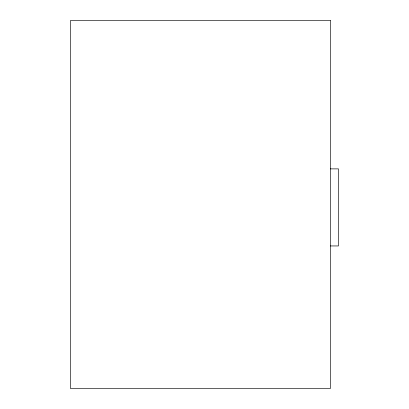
<?xml version="1.0" encoding="UTF-8"?>
<svg xmlns="http://www.w3.org/2000/svg" width="409" height="409" viewBox="0 0 409 409"><rect width="100%" height="100%" fill="white"/><g stroke="black" fill="none" stroke-linecap="round" stroke-linejoin="round"><path stroke-width="0.61" d="M330.36 168.881L338.478 168.881L338.478 245.947L330.36 245.947M330.36 20.45L70.522 20.45L70.522 388.55L330.36 388.55L330.36 20.45"/></g></svg>
